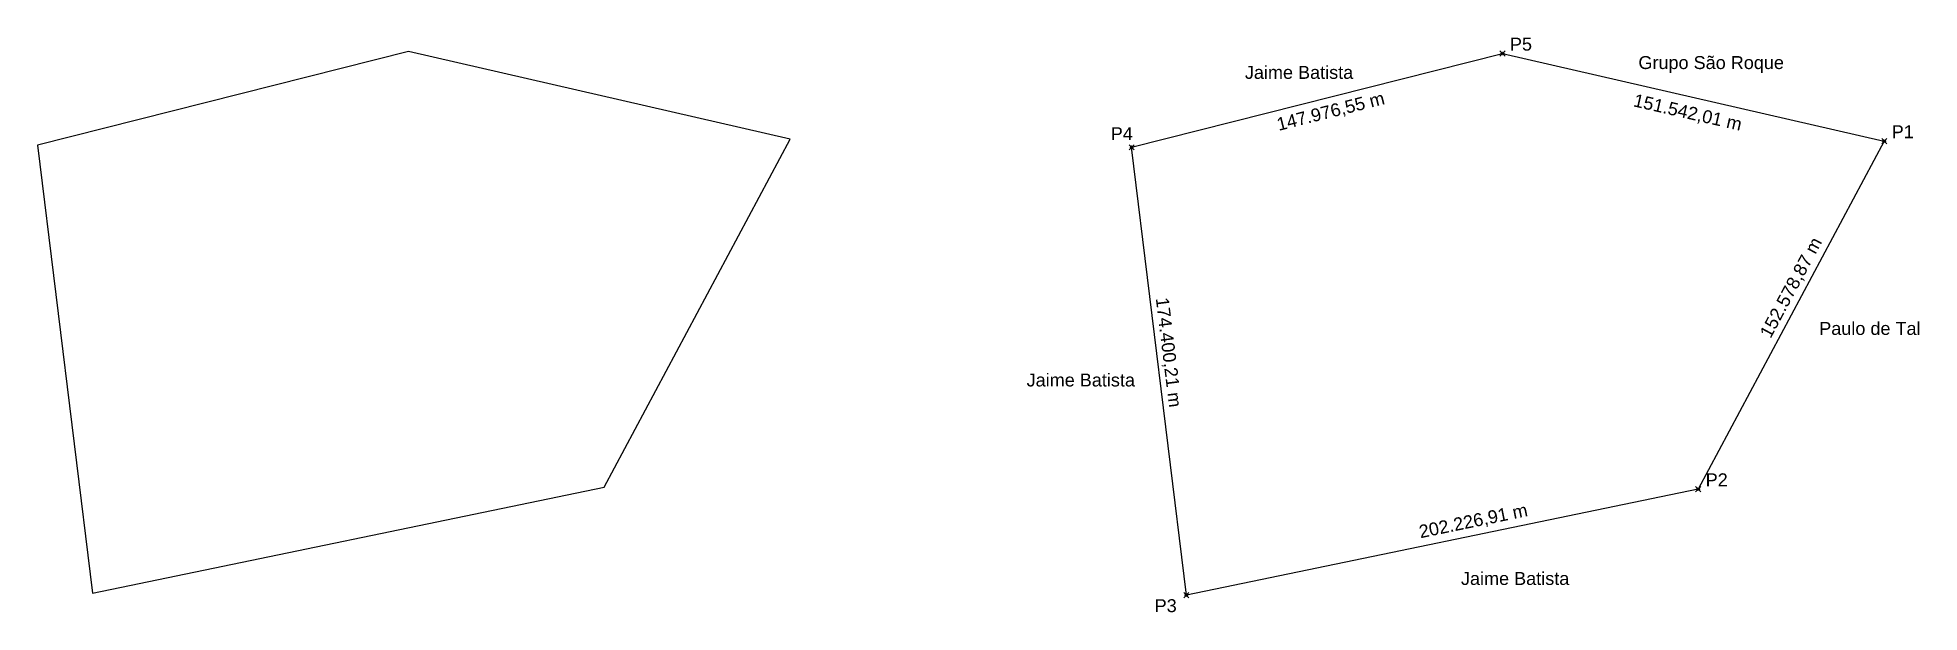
# Model space of a CAD drawing. Header units: metres. Extents: x -548161 to 496284, y -120325 to 7239457.
# Drawn here: x -548161 to 179868, y -120325 to 101811 of the extents above.
import ezdxf

# ---------------------------------------------------------------- set-up
doc = ezdxf.new("R2010")
doc.units = ezdxf.units.M
doc.header["$PDMODE"] = 35
doc.header["$PDSIZE"] = 1000
doc.layers.add('ge_textos', color=7, linetype='Continuous')
doc.styles.get("Standard").update_dxf_attribs({"font": 'arial.ttf'})

msp = doc.modelspace()

# ---------------------------------------------------------------- linework, layer by layer
msp.add_lwpolyline([(-256977, 62551), (-404686, 96421), (-548161, 60199), (-526992, -112911), (-328950, -71986)], close=True)
msp.add_lwpolyline([(-124896, 59439), (18579, 95660)])
at = {"color": 3}
msp.add_lwpolyline([(18579, 95660), (166288, 61791)], dxfattribs=at)
at = {"color": 1}
for points in [[(-103727, -113672), (-124896, 59439)], [(166288, 61791), (94315, -72746)], [(94315, -72746), (-103727, -113672)]]:
    msp.add_lwpolyline(points, dxfattribs=at)
for p in [(18579, 95660), (-124896, 59439), (166288, 61791), (94315, -72746), (-103727, -113672)]:
    msp.add_point(p)

# ---------------------------------------------------------------- texts
at = {"layer": 'ge_textos'}
for s, p in [('P5', (21456, 96811)), ('Grupo São Roque', (71171, 89681)), ('Jaime Batista', (-81089, 85889)), ('P4', (-132978, 62200)), ('P1', (169165, 62941)), ('Paulo de Tal', (141121, -13090)), ('Jaime Batista', (-165535, -33023)), ('P2', (97192, -71596)), ('Jaime Batista', (2510, -109740)), ('P3', (-116000, -120254))]:
    msp.add_text(s, height=5000, dxfattribs=at).set_placement(p)
for s, rotation, p in [('147.976,55 m', 14.16877, (-68020, 65757)), ('151.542,01 m', 347.085368, (68911, 75325)), ('152.578,87 m', 61.854777, (122271, -14747)), ('174.400,21 m', 276.971666, (-115567, 1072)), ('202.226,91 m', 11.675868, (-13156, -91695))]:
    msp.add_text(s, height=5000, rotation=rotation, dxfattribs=at).set_placement(p)

doc.saveas('drawing.dxf')
